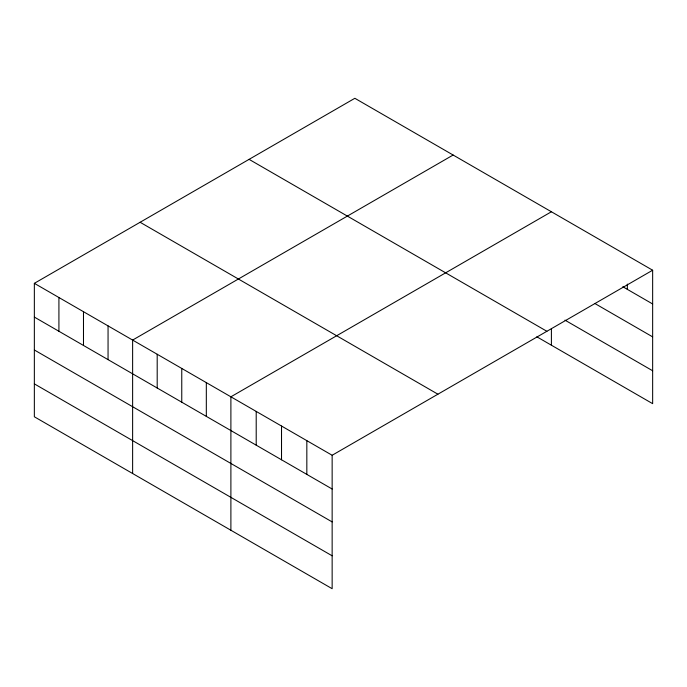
<?xml version="1.0" encoding="UTF-8"?>
<svg xmlns="http://www.w3.org/2000/svg" width="687" height="687" viewBox="0 0 687 687"><rect width="100%" height="100%" fill="white"/><g stroke="black" fill="none" stroke-linecap="round" stroke-linejoin="round"><path stroke-width="1.03" d="M34.35 283.336L332.147 455.266L332.147 588.707L34.35 416.777L34.35 283.336L354.853 98.293L652.65 270.223L652.65 403.664L536.839 336.802M453.128 155.03L132.625 340.074L132.625 473.515M551.403 211.768L230.892 396.811L230.892 530.252M332.147 455.266L652.65 270.223M622.817 286.745L652.65 303.972M594.796 303.465L652.65 336.87M564.963 320.142L652.65 370.765M249.089 159.358L546.886 331.289M140.114 222.27L437.911 394.201M34.35 317.085L332.147 489.015M34.35 349.984L332.147 521.914M34.35 383.878L332.147 555.809M627.334 284.083L627.334 289.356M551.403 328.764L551.403 345.209M306.831 440.65L306.831 474.399M281.524 426.034L281.524 459.783M256.208 411.419L256.208 445.167M206.323 382.625L206.323 416.374M181.763 368.438L181.763 402.187M157.194 354.252L157.194 388M108.057 325.887L108.057 359.636M83.488 311.7L83.488 345.449M58.919 297.514L58.919 331.263"/></g></svg>
